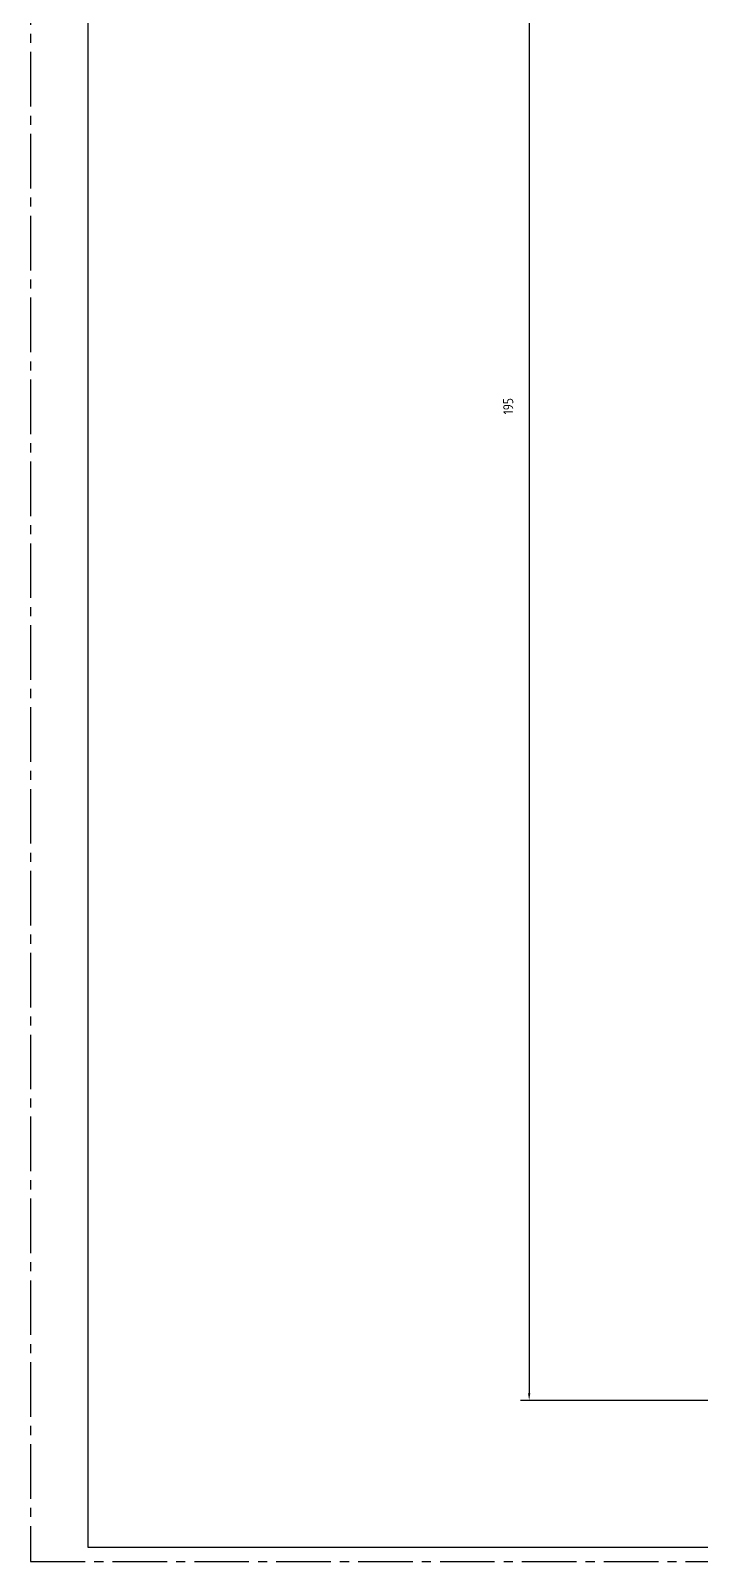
# Model space of a CAD drawing. Extents: x 8551 to 12754, y 3586 to 4451.
# Drawn here: x 8551 to 8785, y 3598 to 4132 of the extents above; entities that cross this region are included whole.
import ezdxf

# ---------------------------------------------------------------- set-up
doc = ezdxf.new("R2010")
doc.units = 0
doc.linetypes.add('CENTER2', pattern=[28.575, 19.05, -3.175, 3.175, -3.175])
for name, color, linetype in [('DUONGTAM', 3, 'CENTER2'), ('KICHTHUOC', 4, 'CONTINUOUS'), ('LIENDAM', 7, 'CONTINUOUS')]:
    doc.layers.add(name, color=color, linetype=linetype)
doc.styles.add('CKT', font='Vnsimple.shx', dxfattribs={"width": 0.8, "height": 5})

msp = doc.modelspace()

# ---------------------------------------------------------------- linework, layer by layer
at = {"layer": 'DUONGTAM'}
msp.add_lwpolyline([(8551.27, 3598.23), (9740.27, 3598.23), (9740.27, 4439.23), (8551.27, 4439.23)], close=True, dxfattribs=at)
at = {"layer": 'KICHTHUOC'}
for p, q in [((8725.25, 4336.94), (8725.25, 3656.92)), ((8933.18, 3654.42), (8722.25, 3654.42))]:
    msp.add_line(p, q, dxfattribs=at)
msp.add_solid([(8724.84, 3656.92), (8725.67, 3656.92), (8725.25, 3654.42)], dxfattribs=at)
at = {"layer": 'LIENDAM'}
msp.add_lwpolyline([(8571.27, 3603.23), (9735.27, 3603.23), (9735.27, 4434.23), (8571.27, 4434.23)], close=True, dxfattribs=at)

# ---------------------------------------------------------------- texts
at = {"layer": 'KICHTHUOC', "insert": (8717.93, 4001.29), "char_height": 3.5, "attachment_point": 5, "rotation": 90, "style": 'CKT'}
msp.add_mtext('{\\Fvnsimple.shx;195}', dxfattribs=at)

doc.saveas('drawing.dxf')
